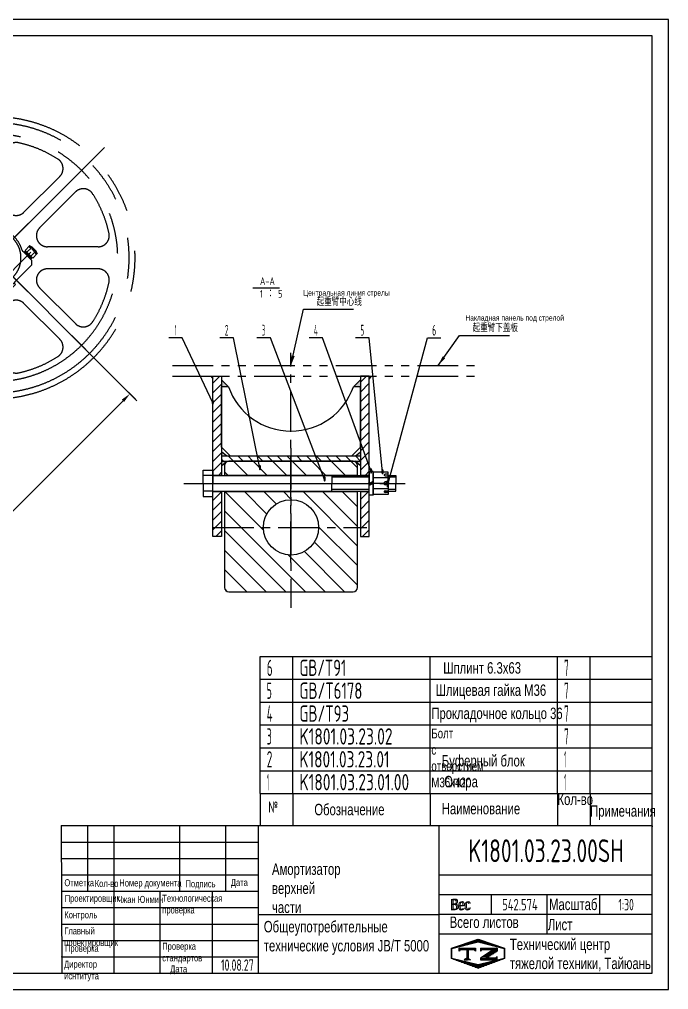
# Model space of a CAD drawing. Header units: millimetres. Extents: x 0 to 12600, y 0 to 8910.
# Drawn here: x 6639 to 12600, y 0 to 8910 of the extents above; entities that cross this region are included whole.
import ezdxf
from ezdxf.enums import TextEntityAlignment as Align

# ---------------------------------------------------------------- set-up
doc = ezdxf.new("R2010")
doc.units = ezdxf.units.MM
doc.header["$LTSCALE"] = 300
doc.linetypes.add('G', pattern=[2, 1.25, -0.25, 0.25, -0.25])
doc.linetypes.add('K', pattern=[2.5, 1.25, -0.25, 0.25, -0.25, 0.25, -0.25])
for name, color, linetype in [('01', 7, 'Continuous'), ('02', 1, 'Continuous'), ('05', 142, 'G'), ('07', 6, 'K'), ('08', 1, 'Continuous'), ('11', 3, 'Continuous'), ('THICK', 7, 'Continuous')]:
    doc.layers.add(name, color=color, linetype=linetype)
doc.styles.get("Standard").update_dxf_attribs({"font": 'isocp', "width": 0.707, "bigfont": 'intecad.shx'})
doc.dimstyles.new('INTE', dxfattribs={"dimscale": 30, "dimtxt": 3.5, "dimasz": 3, "dimexe": 3, "dimexo": 0, "dimgap": 1, "dimtad": 1, "dimdec": 1, "dimdsep": 46, "dimtxsty": 'Standard', "dimcen": 0, "dimclrd": 1, "dimclre": 1, "dimclrt": 3, "dimaunit": 1, "dimadec": 0, "dimazin": 0, "dimtfac": 1, "dimtdec": 1, "dimtmove": 0, "dimatfit": 0, "dimfxl": 1, "dimarcsym": 0})
pattern_1 = [(45, (-46673.03, -13507.96), (-44.90128, 44.90128), [])]

# ---------------------------------------------------------------- blocks, each defined once
blk = doc.blocks.new('rewr')
at = {"layer": '07', "linetype": 'K', "ltscale": 5}
for points in [[(8861.3, 8583.6), (8874.8, 8570.2), (8899.6, 8595)], [(9268.1, 8079.9), (9267.7, 8108.9), (9253.4, 8094.6)], [(9300.2, 8150.4), (9300.8, 8170.4), (9290.5, 8160.1)], [(9101.7, 7971.3), (9094.2, 7960.9), (9110.5, 7949.3)], [(6164.2, 6054.1), (6149.3, 6040), (6168.8, 6030.9), (6173.1, 6035)], [(6860.3, 5290.7), (6853.5, 5281.3), (6855.2, 5280.9), (6874.4, 5284.2)], [(6878.8, 5282.1), (6874.4, 5284.2), (6855.2, 5280.9), (6874.7, 5276.5)]]:
    blk.add_hatch(color=6, dxfattribs=at).paths.add_polyline_path(points)
at = {"layer": '07', "linetype": 'K'}
for points in [[(6509.4, 5945), (7007, 6249.3), (7259.2, 5997), (6954.9, 5499.5), (6917.2, 5537.1), (7205.3, 5992.3), (6991.2, 6206.3), (6544.5, 5909.8)], [(6509.4, 5945), (6205.1, 5447.4), (6457.3, 5195.2), (6954.9, 5499.5), (6917.2, 5537.1), (6462.1, 5249.1), (6248, 5463.2), (6544.5, 5909.8)]]:
    blk.add_hatch(color=6, dxfattribs=at).paths.add_polyline_path(points)
at = {"layer": '07', "linetype": 'K', "ltscale": 5}
h = blk.add_hatch(color=6, dxfattribs=at)
h.paths.add_polyline_path([(6868.9, 5302.6), (6860.3, 5290.7), (6874.6, 5276.4)])
h.paths.add_polyline_path([(6860.3, 5290.7), (6854.6, 5282.9), (6857.9, 5279.6), (6874.6, 5276.4)])
h.paths.add_polyline_path([(6854.6, 5282.9), (6852.9, 5280.5), (6857.9, 5279.6)])
h = blk.add_hatch(color=6, dxfattribs=at)
h.paths.add_polyline_path([(6868.9, 5302.6), (6860.3, 5290.7), (6874.4, 5284.2), (6881.1, 5285.3)])
h.paths.add_polyline_path([(6874.4, 5284.2), (6878.8, 5282.1), (6881.1, 5285.3)])
h = blk.add_hatch(color=6, dxfattribs=at)
h.paths.add_polyline_path([(7063.4, 5134.8), (7065.5, 5137.6), (7051.2, 5151.9), (7043.5, 5141.4)])
h.paths.add_polyline_path([(7061.4, 5166), (7051.2, 5151.9), (7065.5, 5137.6), (7069.7, 5143.4)])
h = blk.add_hatch(color=6, dxfattribs=at)
h.paths.add_polyline_path([(7066.3, 5138.7), (7061, 5131.4), (7076.1, 5109.8), (7084.1, 5120.8)])
h.paths.add_polyline_path([(7071.1, 5145.4), (7066.3, 5138.7), (7084.1, 5120.8), (7094.6, 5135.1)])
at = {"layer": '02'}
for points in [[(7575, 5838.2), (7609.8, 5817), (7621.4, 5801.1), (7648.4, 5809.1)], [(5596.7, 3259.4), (5658.3, 3182.3), (5673.9, 3124.5), (5702.3, 3127.2)]]:
    blk.add_spline(points, degree=3, dxfattribs=at)
at = {"layer": '07', "color": 6, "linetype": 'K', "ltscale": 5}
for p, q in [((8094.6, 9404.1), (10121.6, 7377.1)), ((10121.6, 9404.1), (8094.6, 7377.1)), ((9006.6, 9347.2), (9006.6, 8881.9)), ((9209.6, 9347.2), (9209.6, 8881.9)), ((8503.5, 9138.8), (8832.5, 8809.8)), ((9712.7, 9138.8), (9383.7, 8809.8)), ((8359.9, 8995.2), (8688.9, 8666.2)), ((9856.3, 8995.2), (9527.3, 8666.2)), ((9202, 8771.6), (8739.8, 8309.4)), ((8751.5, 8747.2), (10406.7, 7092)), ((8901.6, 8597.1), (9040.9, 8736.4)), ((9086.2, 8736.4), (9040.9, 8736.4)), ((9168.2, 8654.4), (9086.2, 8736.4)), ((9094.3, 8728.2), (9102.1, 8736)), ((9102.1, 8736), (9166.4, 8671.7)), ((9113.1, 8739.2), (9106, 8732.1)), ((9147.4, 8787.2), (9106.2, 8746)), ((9176.4, 8675.8), (9106.2, 8746)), ((9165.9, 8770.6), (9123.8, 8728.5)), ((9156.7, 8783.2), (9146.1, 8772.6)), ((9150.6, 8768.1), (9146.1, 8772.6)), ((9154.8, 8785.2), (9147.4, 8787.2)), ((9161.2, 8778.7), (9150.6, 8768.1)), ((9215.6, 8724.4), (9154.8, 8785.2)), ((9201, 8735.5), (9158.9, 8693.4)), ((9165.2, 8777.2), (9164, 8776)), ((9165.2, 8777.2), (9207.6, 8734.8)), ((9169.4, 8777.2), (9165.2, 8777.2)), ((9189.6, 8738.6), (9167.1, 8761.1)), ((9180.9, 8759), (9168.2, 8746.3)), ((9168.2, 8746.3), (9176.7, 8737.8)), ((9207.6, 8739), (9169.4, 8777.2)), ((9189.4, 8750.5), (9176.7, 8737.8)), ((9207.6, 8734.8), (9206.4, 8733.6)), ((9207.6, 8739), (9207.6, 8734.8)), ((9424.8, 8707.3), (4791.9, 4074.4)), ((9166.4, 8671.7), (9158.7, 8663.9)), ((9169.6, 8682.6), (9162.6, 8675.6)), ((9217.6, 8716.9), (9176.4, 8675.8)), ((9209.1, 8730.8), (9198.5, 8720.2)), ((9198.5, 8720.2), (9203, 8715.7)), ((9213.6, 8726.3), (9203, 8715.7)), ((9215.6, 8724.4), (9217.6, 8716.9)), ((8899.6, 8595), (7785.9, 8263.2)), ((8857.1, 8587.9), (8849.2, 8580)), ((8885.8, 8559.2), (8857.1, 8587.9)), ((8901.6, 8597.1), (9013, 8485.7)), ((7707.3, 8513.9), (7985.3, 7604.6)), ((8151.5, 8492.1), (8554.1, 8492.1)), ((9434.4, 8500.1), (9393.3, 8458.9)), ((9453, 8483.5), (9410.9, 8441.4)), ((9443.8, 8496.1), (9433.2, 8485.5)), ((9437.7, 8481), (9433.2, 8485.5)), ((9441.9, 8498.1), (9434.4, 8500.1)), ((9448.3, 8491.6), (9437.7, 8481)), ((9502.7, 8437.3), (9441.9, 8498.1)), ((9452.3, 8490.1), (9451.1, 8488.9)), ((9494.7, 8447.7), (9452.3, 8490.1)), ((9456.5, 8490.1), (9452.3, 8490.1)), ((9456.1, 8472.1), (9478.6, 8449.6)), ((9456.5, 8490.1), (9494.7, 8451.9)), ((10064.7, 8492.1), (9599.4, 8492.1)), ((4683.1, 7032.6), (9108.1, 8390.6)), ((8195.4, 8221), (8382.3, 8407.9)), ((8368.7, 8250.4), (8207.1, 8412)), ((8945.3, 8418.7), (8889.8, 8363.2)), ((8945.3, 8418.7), (8959.7, 8404.2)), ((9038.1, 8390.6), (9038.1, 8330.6)), ((9057.1, 8052.5), (9446.2, 8441.6)), ((9058.1, 8390.6), (9058.1, 8330.6)), ((9158.1, 8390.6), (9158.1, 8330.6)), ((9178.1, 8390.6), (9178.1, 8330.6)), ((9371.9, 8450.7), (9453.9, 8368.7)), ((9389.2, 8448.9), (9381.4, 8441.2)), ((9453.5, 8384.6), (9389.2, 8448.9)), ((9400.1, 8452.1), (9393.1, 8445.1)), ((9393.3, 8458.9), (9463.5, 8388.7)), ((9445.7, 8376.8), (9453.5, 8384.6)), ((9488.1, 8448.4), (9446, 8406.3)), ((9456.7, 8395.6), (9449.6, 8388.5)), ((9504.7, 8429.9), (9463.5, 8388.7)), ((9496.2, 8443.7), (9485.6, 8433.1)), ((9485.6, 8433.1), (9490.1, 8428.6)), ((9500.7, 8439.2), (9490.1, 8428.6)), ((9494.7, 8447.7), (9493.5, 8446.5)), ((9494.7, 8451.9), (9494.7, 8447.7)), ((9502.7, 8437.3), (9504.7, 8429.9)), ((8673, 8369.2), (4530.3, 4444.1)), ((7129.6, 8317.3), (7419, 7370.6)), ((7133.6, 8303.2), (7292.6, 7784.9)), ((7862.2, 8007.4), (8010.9, 8287.1)), ((8414.5, 7809.1), (8730.7, 8321.2)), ((8908, 8357.4), (8914.6, 8364)), ((8913.4, 8337.3), (8908, 8357.4)), ((8912.1, 8336), (8942.3, 8366.2)), ((8913.3, 8365.3), (8941, 8337.6)), ((8933.4, 8331.9), (8913.4, 8337.3)), ((8921.2, 8370.6), (8914.6, 8364)), ((8941.3, 8365.2), (8921.2, 8370.6)), ((8940.1, 8338.5), (8933.4, 8331.9)), ((8940.1, 8338.5), (8946.7, 8345.2)), ((8946.7, 8345.2), (8941.3, 8365.2)), ((9058.1, 8330.6), (9038.1, 8330.6)), ((9453.9, 8323.4), (9101.7, 7971.3)), ((9158.1, 8330.6), (9178.1, 8330.6)), ((9314.6, 8184.1), (9203.2, 8295.5)), ((9453.9, 8368.7), (9453.9, 8323.4)), ((10064.7, 8289.1), (9599.4, 8289.1)), ((7153.9, 8236.9), (6847, 8142.7)), ((7204.6, 8071.9), (6924.8, 8220.7)), ((7210.4, 8262.3), (7869.3, 8242.2)), ((7598.5, 8271), (8112.1, 7757.4)), ((8112.1, 8257.3), (7612.3, 7757.4)), ((7903.5, 8100.6), (7966, 8218.2)), ((7916.4, 8093.7), (7978.9, 8211.3)), ((7957.4, 8204.6), (7964.9, 8218.7)), ((7972.4, 8196.6), (7979.9, 8210.7)), ((8957.9, 8265.9), (8964.6, 8272.5)), ((8963.3, 8245.8), (8957.9, 8265.9)), ((8962, 8244.5), (8992.3, 8274.8)), ((8963.2, 8273.8), (8991, 8246.1)), ((8983.4, 8240.4), (8963.3, 8245.8)), ((8971.2, 8279.2), (8964.6, 8272.5)), ((8991.3, 8273.8), (8971.2, 8279.2)), ((8990, 8247.1), (8983.4, 8240.4)), ((8990, 8247.1), (8996.7, 8253.7)), ((8996.7, 8253.7), (8991.3, 8273.8)), ((9056, 8222.6), (9049.4, 8215.9)), ((9049.4, 8215.9), (9054.8, 8195.9)), ((9053.5, 8194.6), (9083.7, 8224.8)), ((9082.8, 8195.8), (9055.1, 8223.5)), ((9056, 8222.6), (9062.7, 8229.2)), ((9062.7, 8229.2), (9082.7, 8223.8)), ((9136.2, 8227.8), (9080.7, 8172.3)), ((9088.1, 8203.7), (9081.5, 8197.1)), ((9082.7, 8223.8), (9088.1, 8203.7)), ((9121.7, 8242.2), (9136.2, 8227.8)), ((7416.6, 8137), (4757.2, 7320.8)), ((6473.3, 7918.9), (6847, 8142.7)), ((6847, 8142.7), (6897.7, 7977.7)), ((7046.7, 8146.2), (7032.5, 8153.8)), ((7122.4, 8107.3), (7033, 8154.8)), ((7129.3, 8120.3), (7039.9, 8167.8)), ((7054.7, 8161.2), (7040.5, 8168.8)), ((7103, 8040.8), (7324.5, 8108.6)), ((7711.1, 8087.7), (7942.5, 8158.4)), ((7716.5, 8114.4), (7923.1, 8177.6)), ((7783.4, 8134.9), (7790.5, 8112)), ((7814.3, 8163.9), (7790, 8156.5)), ((7790, 8156.5), (7795.5, 8138.6)), ((7795.5, 8138.6), (7819.8, 8146)), ((7805.4, 8141.6), (7800, 8159.5)), ((7805.4, 8141.6), (7883.2, 7887.3)), ((7814.3, 8163.9), (7838.6, 8171.3)), ((7844.1, 8153.5), (7819.8, 8146)), ((7834.1, 8150.4), (7828.7, 8168.3)), ((7834.1, 8150.4), (7911.9, 7896)), ((7838.6, 8171.3), (7844.1, 8153.5)), ((7856.1, 8157.1), (7863.1, 8134.2)), ((7923.1, 8177.6), (7930.1, 8154.6)), ((7942.5, 8158.4), (8013.3, 7927)), ((9054.8, 8195.9), (9074.9, 8190.5)), ((9074.9, 8190.5), (9081.5, 8197.1)), ((9234, 8130.4), (9108.1, 8004.5)), ((9304.7, 8145.9), (9117, 7958.3)), ((9234, 8130.4), (9226.4, 8137.9)), ((9268.1, 8079.9), (9267.7, 8108.9)), ((9304.7, 8145.9), (9290.5, 8160.1)), ((9300.2, 8150.4), (9300.8, 8170.4)), ((9856.3, 7786), (9527.3, 8115)), ((5395.2, 3276.3), (8908.6, 8106.9)), ((5411.7, 3265.1), (8929.9, 8102.2)), ((5420.6, 3260.2), (8926.2, 8080.2)), ((7711.1, 8087.7), (7781.8, 7856.3)), ((8908.6, 8106.9), (8923.9, 8095.7)), ((8926.2, 8080.2), (9084.7, 7964.9)), ((8929.9, 8102.2), (9104.6, 7975.2)), ((9271.1, 8077), (9136.1, 7942)), ((9271.1, 8077), (9253.4, 8094.6)), ((5595.9, 3168.1), (9096.5, 7981.1)), ((5603.6, 3161.6), (9104.6, 7975.2)), ((5618.6, 3148.3), (9117, 7958.3)), ((6948.3, 7812.8), (6897.7, 7977.7)), ((7022.4, 8016.2), (7072.9, 7851)), ((7598.4, 5827.9), (9137.2, 7943.6)), ((9110.5, 7949.3), (9094.2, 7960.9)), ((9110.5, 7949.3), (9101.7, 7971.3)), ((9712.7, 7642.4), (9383.7, 7971.4)), ((4853, 7399.4), (6479.6, 7898.6)), ((6473.3, 7918.9), (6512.6, 7791.1)), ((7255.2, 7906.9), (6948.3, 7812.8)), ((7072.9, 7851), (7120.4, 7695.6)), ((7781.8, 7856.3), (8013.3, 7927)), ((7794.3, 7860.1), (7801.3, 7837.1)), ((7801.3, 7837.1), (8007.9, 7900.3)), ((7861.2, 7880.5), (7868.2, 7857.6)), ((7877.1, 7907.3), (7891.4, 7911.7)), ((7886.1, 7888.1), (7879.9, 7908.2)), ((7905.8, 7916.1), (7891.4, 7911.7)), ((7909, 7895.1), (7902.9, 7915.2)), ((7928.6, 7841.4), (7930.6, 7834.8)), ((7933.9, 7902.8), (7940.9, 7879.8)), ((8000.8, 7923.2), (8007.9, 7900.3)), ((9209.6, 7434), (9209.6, 7899.3)), ((4880.6, 7309.5), (6507.2, 7808.7)), ((5796.8, 5328.9), (8414.5, 7809.1)), ((6513.4, 7788.4), (6948.3, 7812.8)), ((7464.4, 7431.5), (7999.5, 7816.6)), ((7899.9, 7832.6), (7901.9, 7826.1)), ((7901.9, 7826.1), (7916.3, 7830.4)), ((7904.8, 7826.9), (7902.8, 7833.5)), ((7930.6, 7834.8), (7916.3, 7830.4)), ((7927.7, 7833.9), (7925.7, 7840.5)), ((8704.7, 7828.3), (8272.7, 7674.7)), ((9006.6, 7434), (9006.6, 7764)), ((7302.9, 7751.6), (6996, 7657.4)), ((7120.4, 7695.6), (7170.9, 7530.4)), ((7963.4, 7676.3), (7985.3, 7604.6)), ((7565.6, 7651.7), (4863.6, 6822.5)), ((6622.3, 7433.6), (6996, 7657.4)), ((6996, 7657.4), (7046.6, 7492.5)), ((7353.1, 7586.1), (7204.3, 7306.3)), ((7251.5, 7555), (7488, 7627.4)), ((7755.8, 7641.3), (7709.4, 7513.8)), ((7985.3, 7604.6), (8091.4, 7498.5)), ((7711.9, 7520.5), (4514.3, 4490.9)), ((7721.3, 7501.9), (4521.1, 4469.8)), ((7097.2, 7327.5), (7046.6, 7492.5)), ((7304.7, 7510.8), (7257.2, 7421.5)), ((7317.7, 7503.9), (7270.2, 7414.6)), ((7709.4, 7513.8), (7738.4, 7484.8)), ((4834.6, 7459.5), (4889.3, 7281)), ((5001.9, 6914.1), (6628.5, 7413.3)), ((6662.3, 7303.1), (6623.1, 7430.9)), ((7404.1, 7421.7), (7097.2, 7327.5)), ((7232.7, 7211.1), (7457.7, 7424.3)), ((7263.8, 7436.2), (7256.2, 7422.1)), ((7278.8, 7428.2), (7271.3, 7414.1)), ((7457.7, 7424.3), (7521, 7357.5)), ((5029.5, 6824.3), (6656.1, 7323.5)), ((6662.3, 7303.1), (7097.2, 7327.5)), ((7467.1, 7391.9), (7264.6, 7200)), ((7496, 7361.4), (7293.4, 7169.5)), ((7518.7, 7337.4), (7316.1, 7145.5)), ((7481.9, 7321), (7453.9, 7350.5)), ((7518.7, 7337.4), (7467.1, 7391.9)), ((7509.7, 7346.9), (7521, 7357.5)), ((7298, 7173.8), (7348.4, 7221.6)), ((7300, 7217.8), (7340, 7175.6)), ((7232.7, 7211.1), (7295.9, 7144.3)), ((7316.1, 7145.5), (7264.6, 7200)), ((7287.9, 7200.1), (7396.6, 7085.4)), ((7295.9, 7144.3), (7307.2, 7155)), ((7335, 7180.8), (7308.7, 7208.7)), ((5047.9, 6764.2), (4993.2, 6942.6)), ((7283.2, 6460.4), (7328.4, 6505.6)), ((7526.4, 6307.7), (7328.4, 6505.6)), ((7481.1, 6262.4), (7283.2, 6460.4)), ((7345, 6324.3), (7458.6, 6437.8)), ((7481.1, 6262.4), (7526.4, 6307.7)), ((6168.9, 6030.8), (6149.3, 6040)), ((6170.5, 6032.6), (6156.8, 6047.1)), ((6170.5, 6032.6), (6156.8, 6047.1)), ((6173.1, 6035), (6164.2, 6054.1)), ((5696.9, 5692.6), (5805.5, 5577.9)), ((4698.1, 4287.9), (5803.2, 5335)), ((6881.1, 5285.3), (6852.9, 5280.5)), ((6853.5, 5281.3), (6874.7, 5276.5)), ((6878.8, 5282.1), (6860.3, 5290.7)), ((6881.1, 5285.3), (6868.9, 5302.6)), ((7063.4, 5134.8), (7043.5, 5141.4)), ((7065.5, 5137.6), (7049.3, 5149.4)), ((7065.5, 5137.6), (7051.2, 5151.9)), ((7061, 5131.4), (7076.1, 5109.8)), ((7069.7, 5143.4), (7061.4, 5166)), ((7071.1, 5145.4), (7094.6, 5135.1)), ((5637.2, 3131.4), (5660.6, 3163.5))]:
    blk.add_line(p, q, dxfattribs=at)
at = {"layer": '07', "color": 6, "linetype": 'K'}
for p, q in [((7882.5, 7854.1), (7906.8, 7861.5)), ((7889.9, 7829.6), (7882.5, 7854.1)), ((7904.6, 7868.7), (7882.8, 7862)), ((7882.8, 7862), (7885, 7854.9)), ((7885, 7854.9), (7906.8, 7861.5)), ((7899.9, 7832.6), (7892.4, 7857.1)), ((7906.8, 7861.5), (7900.4, 7867.4)), ((7904, 7870.7), (7907.4, 7859.5)), ((7904.6, 7868.7), (7926.3, 7875.3)), ((7904.6, 7868.7), (7910.9, 7862.8)), ((7914.6, 7836), (7906.5, 7862.5)), ((7931.1, 7869), (7906.8, 7861.5)), ((7928.5, 7868.2), (7906.8, 7861.5)), ((7914.3, 7837), (7938.6, 7844.5)), ((7928.6, 7841.4), (7921.1, 7865.9)), ((7926.3, 7875.3), (7928.5, 7868.2)), ((7938.6, 7844.5), (7931.1, 7869)), ((7914.3, 7837), (7889.9, 7829.6)), ((8283.5, 6863.3), (7699.8, 7447.1)), ((8306.2, 6894.4), (7727.4, 7473.2)), ((8374.9, 6821), (8295, 6879.1)), ((8386, 6836.3), (8306.2, 6894.4)), ((7007, 6249.3), (6509.4, 5945)), ((7007, 6249.3), (7259.2, 5997)), ((6991.2, 6206.3), (6544.5, 5909.8)), ((6991.2, 6206.3), (7205.3, 5992.3)), ((7205.3, 5992.3), (6917.2, 5537.1)), ((7259.2, 5997), (6954.9, 5499.5)), ((6205.1, 5447.4), (6509.4, 5945)), ((6248, 5463.2), (6544.5, 5909.8)), ((6544.5, 5909.8), (6509.4, 5945)), ((6544.5, 5909.8), (6509.4, 5945)), ((6462.1, 5249.1), (6917.2, 5537.1)), ((6917.2, 5537.1), (6954.9, 5499.5)), ((6917.2, 5537.1), (6954.9, 5499.5)), ((6205.1, 5447.4), (6457.3, 5195.2)), ((6248, 5463.2), (6462.1, 5249.1)), ((6457.3, 5195.2), (6954.9, 5499.5)), ((7299.1, 5341.8), (7219.2, 5399.9)), ((5829.2, 3320.8), (5749.3, 3378.9))]:
    blk.add_line(p, q, dxfattribs=at)
at = {"layer": '07', "color": 6, "linetype": 'K', "ltscale": 5}
for centre, radius in [((9179.3, 8748.9), 5.25), ((9108.1, 8390.6), 149.5), ((8296.7, 8322.4), 70), ((9108.1, 8390.6), 13.9), ((8296.7, 8322.4), 38), ((7204.6, 8071.9), 127.9), ((7862.2, 8007.4), 212.5), ((7204.6, 8071.9), 89.5), ((7353.5, 7586.6), 127.9), ((7353.1, 7586.1), 89.5), ((7468.4, 7335.3), 8.75), ((7321, 7195.6), 8.75)]:
    blk.add_circle(centre, radius, dxfattribs=at)
for centre, radius, start, end in [((9108.1, 8390.6), 1295.5, 246.74722, 185.21821), ((9108.1, 8390.6), 1241.2, 247.31646, 184.71338), ((9108.1, 8390.6), 1136.5, 248.57177, 183.60103), ((9108.1, 8390.6), 1080, 102.00972, 122.99028), ((8904.6, 9347.2), 102, 360, 102.00972), ((9311.6, 9347.2), 102, 77.99028, 180), ((9108.1, 8390.6), 1080, 57.00972, 77.99028), ((8575.6, 9210.9), 102, 122.99028, 225), ((9640.6, 9210.9), 102, 315, 57.00972), ((8287.8, 8923.1), 102, 45, 147.00972), ((9928.4, 8923.1), 102, 32.99028, 135), ((9108.1, 8390.6), 1080, 147.00972, 167.99028), ((9108.1, 8390.6), 1080, 12.00972, 32.99028), ((8904.6, 8881.9), 102, 225, 360), ((9311.6, 8881.9), 102, 180, 315), ((9128.4, 8728.9), 61.2, 62.43514, 71.95671), ((9147.7, 8765.5), 18.9, 15.71921, 44.35199), ((9059.7, 8617.6), 186.3, 49.40002, 55.2413), ((9048, 8629.3), 186.3, 34.7587, 40.59998), ((9195.9, 8717.3), 18.9, 45.64801, 74.28079), ((8616.8, 8594.1), 102, 325.07581, 45), ((9185.9, 8672.1), 25, 225, 254.55728), ((9108.1, 8390.6), 267, 15.44272, 74.55728), ((9159.3, 8698), 61.2, 18.04329, 27.56486), ((9599.4, 8594.1), 102, 135, 270), ((8151.5, 8594.1), 102, 167.99028, 270), ((9108.1, 8390.6), 279, 142.82806, 295.09255), ((9108.1, 8390.6), 248, 135, 225), ((9108.1, 8390.6), 248, 45, 135), ((9108.1, 8390.6), 248, 315, 45), ((10064.7, 8594.1), 102, 270, 12.00972), ((9415.5, 8441.8), 61.2, 62.43514, 71.95671), ((9434.8, 8478.4), 18.9, 15.71921, 44.35199), ((9346.8, 8330.5), 186.3, 49.40002, 55.2413), ((8698.5, 8341.2), 37.9, 328.12542, 134.58472), ((9108.1, 8390.6), 185, 178.13626, 271.86374), ((9108.1, 8390.6), 70, 0, 180), ((9108.1, 8390.6), 50, 0, 180), ((9389.6, 8468.4), 25, 195.44272, 225), ((9335.1, 8342.2), 186.3, 34.7587, 40.59998), ((9483, 8430.2), 18.9, 45.64801, 74.28079), ((9446.4, 8410.9), 61.2, 18.04329, 27.56486), ((9108.1, 8390.6), 220, 187.1471, 262.8529), ((9599.4, 8187.1), 102, 90, 225), ((10064.7, 8187.1), 102, 347.99028, 90), ((7204.6, 8071.9), 190.5, 132.12567, 197), ((7204.6, 8071.9), 190.5, 87.75691, 132.12567), ((7204.6, 8071.9), 172.6, 287.06081, 107.06081), ((7862.2, 8007.4), 267, 106.59134, 116.59458), ((7862.2, 8007.4), 241.5, 292.42159, 101.57841), ((7862.2, 8007.4), 235, 305.74497, 88.25503), ((7862.2, 8007.4), 219, 59.77563, 64.22437), ((9108.1, 8390.6), 248, 225, 315), ((7243.9, 8051), 219, 149.77563, 154.22437), ((7862.2, 8007.4), 102, 295.45652, 98.54348), ((9108.1, 8390.6), 1080, 327.00972, 347.99028), ((7862.2, 8007.4), 102, 115.45652, 278.54348), ((9121.5, 7991.1), 19, 135, 225), ((9311.6, 7899.3), 102, 45, 180), ((7353.5, 7586.6), 172.6, 287.06081, 107.06081), ((9928.4, 7858.1), 102, 225, 327.00972), ((9640.6, 7570.3), 102, 302.99028, 45), ((7353.1, 7586.1), 190.5, 197, 261.71038), ((9108.1, 8390.6), 1080, 282.00972, 302.99028), ((7374, 7625.4), 219, 239.77563, 244.22437), ((7353.1, 7586.1), 190.5, 261.71038, 305.74497), ((8904.6, 7434), 102, 257.99028, 360), ((9311.6, 7434), 102, 180, 282.00972), ((9108.1, 8390.6), 1080, 249.354, 257.99028)]:
    blk.add_arc(centre, radius, start, end, dxfattribs=at)
at = {"layer": '07', "color": 6, "linetype": 'K'}
blk.add_spline([(4510.5, 4502.8), (4592.8, 4348.6), (4736.9, 4249.2), (4758.6, 4149.9), (5221.3, 3765.3), (5420.6, 3260.2), (5504.5, 3227.9), (5637.2, 3131.4)], degree=3, dxfattribs=at)
at = {"layer": '07', "color": 6, "linetype": 'K', "insert": (6445.4, 5651.4), "char_height": 300, "width": 1341.095, "attachment_point": 1, "rotation": 45}
blk.add_mtext('{\\f黑体|b0|i0|c134|p2;T Z}', dxfattribs=at)
blk = doc.blocks.new('*U18')
at = {"layer": '01'}
for p, q in [((-27.2, 9), (-27.2, 0)), ((0, 9), (-27.2, 9)), ((-27.2, 0), (0, 0)), ((0, 0), (-5.2, 9)), ((0, 9), (5.2, 0)), ((0, 9), (27.2, 9)), ((27.2, 0), (0, 0)), ((27.2, 9), (27.2, 0))]:
    blk.add_line(p, q, dxfattribs=at)
at = {"layer": '05'}
blk.add_line((0, 11.1), (0, -2.1), dxfattribs=at)
blk = doc.blocks.new('*U19')
at = {"layer": '01'}
for p, q in [((-34.6, 25.4), (0, 25.4)), ((-34.6, 3.5), (-34.6, 25.4)), ((0, 25.4), (0, 0)), ((-34.6, 20.8), (-27.3, 20.8)), ((-27.3, 17.3), (-34.6, 17.3)), ((-34.6, 12.7), (0, 12.7)), ((-34.6, 3.5), (-27.3, 3.5)), ((-25.6, 19.1), (-25.6, 19.1)), ((-25.6, 1.8), (-25.6, 0)), ((-25.6, -1.8), (-25.6, 0)), ((0, -25.4), (0, 0)), ((-34.6, -3.5), (-34.6, -25.4)), ((-34.6, -3.5), (-27.3, -3.5)), ((-34.6, -12.7), (0, -12.7)), ((-27.3, -17.3), (-34.6, -17.3)), ((-34.6, -20.8), (-27.3, -20.8)), ((-25.6, -19.1), (-25.6, -19.1)), ((-34.6, -25.4), (0, -25.4))]:
    blk.add_line(p, q, dxfattribs=at)
for centre, start, end in [((-27.3, 19.1), 0, 90), ((-27.3, 19.1), 270, 0), ((-27.3, 1.7), 0.0941, 90), ((-27.3, -1.7), 270.0001, 359.9059), ((-27.3, -19.1), 0, 90), ((-27.3, -19.1), 270, 0)]:
    blk.add_arc(centre, 1.75, start, end, dxfattribs=at)
at = {"layer": '05'}
blk.add_line((-37.8, 0), (4.4, 0), dxfattribs=at)
blk = doc.blocks.new('*D27')
at = {"layer": '08', "color": 1, "lineweight": -2}
for p, q in [((6977.1, 6148.7), (7717.5, 5408.3)), ((5281, 3099.1), (7590.2, 5408.3)), ((4540.6, 3712.2), (5281, 2971.8))]:
    blk.add_line(p, q, dxfattribs=at)
at = {"layer": '08', "color": 1}
for points in [[(7579.6, 5418.9), (7600.8, 5397.7), (7653.8, 5471.9)], [(5270.3, 3109.7), (5291.6, 3088.5), (5217.3, 3035.4)]]:
    blk.add_solid(points, dxfattribs=at)
at = {"layer": 'DEFPOINTS', "color": 0}
for p in [(6977.1, 6148.7), (7653.8, 5471.9), (4540.6, 3712.2)]:
    blk.add_point(p, dxfattribs=at)
at = {"layer": '08', "color": 3, "insert": (6377.2, 4312), "char_height": 105, "attachment_point": 5, "rotation": 45}
blk.add_mtext('3445.7', dxfattribs=at)
blk = doc.blocks.new('*U38')
at = {"layer": '01'}
for points in [[(415, 292), (25, 292)], [(415, 5), (415, 292)], [(25, 5), (415, 5)]]:
    blk.add_lwpolyline(points, dxfattribs=at)
at = {"layer": '02'}
for points in [[(420, 297), (0, 297)], [(420, 0), (420, 297)], [(0, 0), (420, 0)]]:
    blk.add_lwpolyline(points, dxfattribs=at)
blk = doc.blocks.new('*U41')
at = {"layer": '01'}
for p, q in [((0, -210), (0, 0)), ((3600, -210), (3600, 0))]:
    blk.add_line(p, q, dxfattribs=at)
at = {"layer": '02'}
for p, q in [((0, 0), (300, 0)), ((300, -210), (300, 0)), ((300, 0), (1560, 0)), ((1560, -210), (1560, 0)), ((1560, 0), (2730, 0)), ((2730, -210), (2730, 0)), ((2730, 0), (3030, 0)), ((3030, -210), (3030, 0)), ((3030, 0), (3600, 0))]:
    blk.add_line(p, q, dxfattribs=at)
blk = doc.blocks.new('*U42')
at = {"layer": '01'}
for p, q in [((0, -210), (0, 0)), ((3600, -210), (3600, 0))]:
    blk.add_line(p, q, dxfattribs=at)
at = {"layer": '02'}
for p, q in [((0, 0), (300, 0)), ((300, -210), (300, 0)), ((300, 0), (1560, 0)), ((1560, -210), (1560, 0)), ((1560, 0), (2730, 0)), ((2730, -210), (2730, 0)), ((2730, 0), (3030, 0)), ((3030, -210), (3030, 0)), ((3030, 0), (3600, 0))]:
    blk.add_line(p, q, dxfattribs=at)
blk = doc.blocks.new('*U43')
at = {"layer": '01'}
for p, q in [((0, -210), (0, 0)), ((3600, -210), (3600, 0))]:
    blk.add_line(p, q, dxfattribs=at)
at = {"layer": '02'}
for p, q in [((0, 0), (300, 0)), ((300, -210), (300, 0)), ((300, 0), (1560, 0)), ((1560, -210), (1560, 0)), ((1560, 0), (2730, 0)), ((2730, -210), (2730, 0)), ((2730, 0), (3030, 0)), ((3030, -210), (3030, 0)), ((3030, 0), (3600, 0))]:
    blk.add_line(p, q, dxfattribs=at)
blk = doc.blocks.new('*U44')
at = {"layer": '01'}
for p, q in [((0, -210), (0, 0)), ((3600, -210), (3600, 0))]:
    blk.add_line(p, q, dxfattribs=at)
at = {"layer": '02'}
for p, q in [((0, 0), (300, 0)), ((300, -210), (300, 0)), ((300, 0), (1560, 0)), ((1560, -210), (1560, 0)), ((1560, 0), (2730, 0)), ((2730, -210), (2730, 0)), ((2730, 0), (3030, 0)), ((3030, -210), (3030, 0)), ((3030, 0), (3600, 0))]:
    blk.add_line(p, q, dxfattribs=at)
blk = doc.blocks.new('*U45')
at = {"layer": '01'}
for p, q in [((0, -210), (0, 0)), ((3600, -210), (3600, 0))]:
    blk.add_line(p, q, dxfattribs=at)
at = {"layer": '02'}
for p, q in [((0, 0), (300, 0)), ((300, -210), (300, 0)), ((300, 0), (1560, 0)), ((1560, -210), (1560, 0)), ((1560, 0), (2730, 0)), ((2730, -210), (2730, 0)), ((2730, 0), (3030, 0)), ((3030, -210), (3030, 0)), ((3030, 0), (3600, 0))]:
    blk.add_line(p, q, dxfattribs=at)
blk = doc.blocks.new('*U46')
at = {"layer": '01'}
for p, q in [((0, -210), (0, 0)), ((0, 0), (300, 0)), ((300, 0), (1560, 0)), ((1560, 0), (2730, 0)), ((2730, 0), (3030, 0)), ((3030, 0), (3600, 0)), ((3600, -210), (3600, 0))]:
    blk.add_line(p, q, dxfattribs=at)
at = {"layer": '02'}
for p, q in [((300, -210), (300, 0)), ((1560, -210), (1560, 0)), ((2730, -210), (2730, 0)), ((3030, -210), (3030, 0))]:
    blk.add_line(p, q, dxfattribs=at)
blk = doc.blocks.new('*X50')
at = {"color": 0}
for p, q in [((127.06, 7.8), (132.06, 7.8)), ((127.06, 7.5), (132.06, 7.5)), ((127.06, 7.2), (127.32, 7.2)), ((128.77, 6), (130.57, 6)), ((129.23, 6.3), (131.04, 6.3)), ((129.7, 6.6), (131.51, 6.6)), ((130.16, 6.9), (131.98, 6.9)), ((130.62, 7.2), (132.06, 7.2)), ((127.84, 5.4), (129.64, 5.4)), ((128.3, 5.7), (130.1, 5.7))]:
    blk.add_line(p, q, dxfattribs=at)
blk = doc.blocks.new('*X51')
at = {"color": 0}
for p, q in [((127.06, 4.8), (132.06, 4.8)), ((127.06, 4.5), (132.06, 4.5)), ((131.84, 5.1), (132.06, 5.1))]:
    blk.add_line(p, q, dxfattribs=at)
blk = doc.blocks.new('*X49')
at = {"color": 0}
for p, q in [((122.34, 4.5), (123.72, 4.5)), ((122.82, 4.8), (123.24, 4.8))]:
    blk.add_line(p, q, dxfattribs=at)
blk = doc.blocks.new('*X48')
at = {"color": 0}
for p, q in [((120.53, 7.8), (125.53, 7.8)), ((120.53, 7.5), (125.53, 7.5)), ((120.53, 7.2), (120.79, 7.2)), ((125.27, 7.2), (125.53, 7.2))]:
    blk.add_line(p, q, dxfattribs=at)
blk = doc.blocks.new('*X47')
at = {"color": 0}
for p, q in [((121.52, 9), (123.12, 9)), ((122.38, 9.3), (124.32, 9.3)), ((123.24, 9.6), (125.52, 9.6)), ((124.1, 9.9), (128.52, 9.9)), ((124.97, 10.2), (127.67, 10.2)), ((125.83, 10.5), (126.82, 10.5)), ((127.02, 9.6), (129.37, 9.6)), ((128.22, 9.3), (130.22, 9.3)), ((129.42, 9), (131.07, 9)), ((118.22, 7.8), (118.32, 7.8)), ((118.22, 7.5), (118.27, 7.5)), ((118.22, 7.2), (118.27, 7.2)), ((118.22, 6.9), (118.27, 6.9)), ((118.22, 6.6), (118.27, 6.6)), ((118.22, 6.3), (118.27, 6.3)), ((118.22, 6), (118.27, 6)), ((118.94, 8.1), (119.52, 8.1)), ((119.8, 8.4), (120.72, 8.4)), ((120.66, 8.7), (121.92, 8.7)), ((130.62, 8.7), (131.92, 8.7)), ((131.82, 8.4), (132.77, 8.4)), ((133.02, 8.1), (133.62, 8.1)), ((134.22, 7.8), (134.32, 7.8)), ((134.27, 7.5), (134.32, 7.5)), ((134.27, 7.2), (134.32, 7.2)), ((134.27, 6.9), (134.32, 6.9)), ((134.27, 6.6), (134.32, 6.6)), ((134.27, 6.3), (134.32, 6.3)), ((134.27, 6), (134.32, 6)), ((118.22, 5.7), (118.27, 5.7)), ((118.22, 5.4), (118.27, 5.4)), ((118.22, 5.1), (118.27, 5.1)), ((118.22, 4.8), (118.27, 4.8)), ((118.79, 4.5), (119.42, 4.5)), ((119.61, 4.2), (120.62, 4.2)), ((120.43, 3.9), (121.82, 3.9)), ((121.26, 3.6), (123.02, 3.6)), ((122.08, 3.3), (124.22, 3.3)), ((122.91, 3), (125.42, 3)), ((127.12, 3), (129.7, 3)), ((128.32, 3.3), (130.51, 3.3)), ((129.52, 3.6), (131.32, 3.6)), ((130.72, 3.9), (132.14, 3.9)), ((131.92, 4.2), (132.95, 4.2)), ((133.12, 4.5), (133.76, 4.5)), ((134.27, 5.7), (134.32, 5.7)), ((134.27, 5.4), (134.32, 5.4)), ((134.27, 5.1), (134.32, 5.1)), ((134.27, 4.8), (134.32, 4.8)), ((123.73, 2.7), (128.89, 2.7)), ((124.55, 2.4), (128.07, 2.4)), ((125.38, 2.1), (127.26, 2.1)), ((126.2, 1.8), (126.45, 1.8))]:
    blk.add_line(p, q, dxfattribs=at)

msp = doc.modelspace()

# ---------------------------------------------------------------- hatches: boundary and pattern name
at = {"layer": '01'}
h = msp.add_hatch(color=256, dxfattribs=at)
h.paths.add_polyline_path([(8414.67, 5633.06), (8405.48, 5621.36), (8414.67, 5607.73)])
h.paths.add_polyline_path([(8414.67, 5633.06), (8397.59, 5633.06), (8405.48, 5621.36)])
h = msp.add_hatch(color=256, dxfattribs=at)
h.paths.add_polyline_path([(9850.67, 5633.06), (9859.86, 5621.36), (9850.67, 5607.73)])
h.paths.add_polyline_path([(9850.67, 5633.06), (9867.75, 5633.06), (9859.86, 5621.36)])
h = msp.add_hatch(color=256, dxfattribs=at)
h.paths.add_polyline_path([(8494.67, 5600.38), (8494.67, 5537.06), (8558.5, 5537.06)])
h.paths.add_polyline_path([(8494.67, 4938.07), (8494.67, 4901.06), (8539.45, 4901.06)])
h.paths.add_polyline_path([(8542.87, 4853.06), (8494.67, 4853.06), (8494.67, 4810.7)])
h = msp.add_hatch(color=256, dxfattribs=at)
h.paths.add_polyline_path([(9770.67, 5600.38), (9770.67, 5537.06), (9706.83, 5537.06)])
h.paths.add_polyline_path([(9770.67, 4938.07), (9770.67, 4901.06), (9725.89, 4901.06)])
h.paths.add_polyline_path([(9722.46, 4853.06), (9770.67, 4853.06), (9770.67, 4810.7)])
at = {"layer": '02', "linetype": 'Continuous'}
h = msp.add_hatch(dxfattribs=at)
h.set_pattern_fill('LINE', color=1, scale=20, angle=45, style=0)
h.set_pattern_definition(pattern_1)
h.paths.add_polyline_path([(8414.67, 4725.06), (8494.67, 4725.06), (8494.67, 5633.06), (8414.67, 5633.06)])
h.paths.add_polyline_path([(8414.67, 4245.06), (8494.67, 4245.06), (8494.67, 4573.06), (8414.67, 4573.06), (8414.67, 4527.48)])
h.paths.add_polyline_path([(8414.67, 4161.06), (8494.67, 4161.06), (8494.67, 4245.06), (8414.67, 4245.06)])
h = msp.add_hatch(dxfattribs=at)
h.set_pattern_fill('LINE', color=1, scale=20, angle=45, style=0)
h.set_pattern_definition(pattern_1)
h.paths.add_polyline_path([(9850.67, 5633.06), (9770.67, 5633.06), (9770.67, 4725.06), (9850.67, 4725.06), (9850.67, 4758.06)])
h.paths.add_polyline_path([(9850.67, 4573.06), (9770.67, 4573.06), (9770.67, 4161.06), (9850.67, 4161.06)])
h = msp.add_hatch(dxfattribs=at)
h.set_pattern_fill('LINE', color=1, scale=20, angle=135, style=0)
h.set_pattern_definition([(135, (-46673.03, -13507.96), (-44.90128, -44.90128), [])])
h.paths.add_polyline_path([(8574.67, 4901.06), (8494.67, 4901.06), (8494.67, 4853.06), (9132.67, 4853.06), (9132.67, 4901.06)])
h.paths.add_polyline_path([(9132.67, 4901.06), (9132.67, 4853.06), (9702.67, 4853.06), (9770.67, 4853.06), (9770.67, 4901.06), (9682.57, 4901.06)])
h = msp.add_hatch(dxfattribs=at)
h.set_pattern_fill('LINE', color=1, scale=40, angle=135, style=0)
h.set_pattern_definition([(135, (-46673.03, -13507.96), (-89.80256, -89.80256), [])])
h.paths.add_polyline_path([(8878.67, 4245.06), (8522.67, 4245.06), (8522.67, 3693.06, 0.4142136), (8562.67, 3653.06), (9132.67, 3653.06), (9132.67, 3991.06, -0.4142136)])
h.paths.add_polyline_path([(8522.67, 4573.06), (8522.67, 4245.06), (8878.67, 4245.06, -0.4142136), (9132.67, 4499.06), (9132.67, 4573.06)])
h.paths.add_polyline_path([(9386.67, 4245.06), (9742.67, 4245.06), (9742.67, 4573.06), (9132.67, 4573.06), (9132.67, 4499.06, -0.4142136)])
h.paths.add_polyline_path([(9132.67, 3991.06), (9132.67, 3653.06), (9702.67, 3653.06, 0.4142136), (9742.67, 3693.06), (9742.67, 4245.06), (9386.67, 4245.06, -0.4142136)])
h.paths.add_polyline_path([(9742.67, 4725.06), (9742.67, 4813.06, 0.4142136), (9702.67, 4853.06), (9132.67, 4853.06), (9132.67, 4725.06)])
h.paths.add_polyline_path([(9132.67, 4725.06), (9132.67, 4853.06), (8562.67, 4853.06, 0.4142136), (8522.67, 4813.06), (8522.67, 4725.06)])

# ---------------------------------------------------------------- linework, layer by layer
at = {"layer": '01'}
for p, q in [((8782.74, 6444.31), (9026.95, 6444.31)), ((8397.59, 5633.06), (8414.67, 5607.73)), ((8414.67, 4161.06), (8414.67, 5633.06)), ((8414.67, 5633.06), (8494.67, 5633.06)), ((8494.67, 5633.06), (8494.67, 4721.06)), ((9770.67, 5633.06), (9770.67, 4721.06)), ((9850.67, 5633.06), (9770.67, 5633.06)), ((9850.67, 4161.06), (9850.67, 5633.06)), ((9867.75, 5633.06), (9850.67, 5607.73)), ((8558.5, 5537.06), (8494.67, 5600.38)), ((8494.67, 4981.06), (8494.67, 5537.06)), ((8558.5, 5537.06), (8494.67, 5537.06)), ((9706.83, 5537.06), (9770.67, 5600.38)), ((9770.67, 5537.06), (9706.83, 5537.06)), ((9770.67, 4981.06), (9770.67, 5537.06)), ((8494.67, 4981.06), (8574.67, 4901.06)), ((8539.45, 4901.06), (8494.67, 4938.07)), ((8494.67, 4901.06), (8835.66, 4901.06)), ((8574.67, 4901.06), (9690.67, 4901.06)), ((9682.57, 4901.06), (9770.67, 4901.06)), ((9690.67, 4901.06), (9770.67, 4981.06)), ((9725.89, 4901.06), (9770.67, 4938.07)), ((8494.67, 4853.06), (9770.67, 4853.06)), ((8494.67, 4810.7), (8542.87, 4853.06)), ((8522.67, 4813.06), (8522.67, 4721.06)), ((9702.67, 4853.06), (8562.67, 4853.06)), ((9770.67, 4810.7), (9722.46, 4853.06)), ((9742.67, 4721.06), (9742.67, 4813.06)), ((8324.67, 4770.64), (8414.67, 4770.64)), ((8324.67, 4649.06), (8324.67, 4770.64)), ((8414.67, 4770.64), (8414.67, 4649.06)), ((8414.67, 4725.06), (8494.67, 4725.06)), ((9770.67, 4725.06), (9850.67, 4725.06)), ((8414.67, 4721.06), (8324.67, 4721.06)), ((8324.67, 4649.06), (8324.67, 4527.48)), ((8414.67, 4721.06), (9850.67, 4721.06)), ((8414.67, 4527.48), (8414.67, 4649.06)), ((9506.67, 4721.06), (9506.67, 4649.06)), ((9506.67, 4577.06), (9506.67, 4649.06)), ((10025.07, 4721.06), (10094.67, 4721.06)), ((10094.67, 4721.06), (10094.67, 4649.06)), ((10094.67, 4577.06), (10094.67, 4649.06)), ((8414.67, 4577.06), (8324.67, 4577.06)), ((8414.67, 4577.06), (9850.67, 4577.06)), ((8414.67, 4573.06), (8494.67, 4573.06)), ((8494.67, 4577.06), (8494.67, 4161.06)), ((8522.67, 4577.06), (8522.67, 3693.06)), ((9742.67, 3693.06), (9742.67, 4577.06)), ((9770.67, 4577.06), (9770.67, 4161.06)), ((9770.67, 4573.06), (9850.67, 4573.06)), ((10025.07, 4577.06), (10094.67, 4577.06)), ((8324.67, 4527.48), (8414.67, 4527.48)), ((8494.67, 4161.06), (8414.67, 4161.06)), ((9770.67, 4161.06), (9850.67, 4161.06)), ((8562.67, 3653.06), (9702.67, 3653.06)), ((8850, 1800), (12450, 1800)), ((8850, 1800), (8850, 1505.67)), ((9150, 1800), (9150, 1505.67)), ((10410, 1800), (10410, 1505.67)), ((11580, 1800), (11580, 1505.67)), ((11880, 1800), (11880, 1505.67))]:
    msp.add_line(p, q, dxfattribs=at)
at = {"layer": '01', "color": 7, "linetype": 'Continuous'}
for p, q in [((8522.67, 4725.06), (9742.67, 4725.06)), ((8522.67, 4573.06), (9742.67, 4573.06))]:
    msp.add_line(p, q, dxfattribs=at)
at = {"layer": '01'}
msp.add_circle((10014.67, 4649.06), 12.6, dxfattribs=at)
at = {"layer": '01', "color": 7, "linetype": 'Continuous'}
msp.add_circle((9132.67, 4245.06), 254, dxfattribs=at)
at = {"layer": '01'}
for centre, radius, start, end in [((9132.67, 5737.06), 608, 199.204897, 340.795103), ((8562.67, 4813.06), 40, 90, 180), ((9702.67, 4813.06), 40, 0, 90), ((8562.67, 3693.06), 40, 180, 270), ((9702.67, 3693.06), 40, 270, 0)]:
    msp.add_arc(centre, radius, start, end, dxfattribs=at)
for p in [(12450, 1500), (12450, 1499.5), (12450, 1498.96)]:
    msp.add_point(p, dxfattribs=at)
at = {"layer": '02'}
for p, q in [((8134.82, 5986.2), (8010.82, 5986.2)), ((8414.67, 5389.31), (8134.82, 5986.2)), ((8604.07, 5986.2), (8480.07, 5986.2)), ((8847.65, 4789.06), (8604.07, 5986.2)), ((8942.94, 5986.2), (8818.94, 5986.2)), ((9441.6, 4684.21), (8942.94, 5986.2)), ((9422.79, 5986.2), (9298.79, 5986.2)), ((9868.67, 4758.06), (9422.79, 5986.2)), ((9850.19, 5986.2), (9726.19, 5986.2)), ((9973.49, 4750.76), (9850.19, 5986.2)), ((10022.78, 4639.42), (10385.25, 5986.2)), ((10385.25, 5986.2), (10509.25, 5986.2)), ((9850.67, 4706.66), (9506.67, 4706.66)), ((10094.67, 4706.66), (10025.07, 4706.66)), ((9850.67, 4591.46), (9506.67, 4591.46)), ((10094.67, 4591.46), (10025.07, 4591.46))]:
    msp.add_line(p, q, dxfattribs=at)
at = {"layer": '05', "color": 142, "linetype": 'G'}
msp.add_line((9132.67, 3923.3), (9132.67, 5846.36), dxfattribs=at)
at = {"layer": '05'}
for p, q in [((9132.67, 4971.02), (9132.67, 3505.2)), ((8149.27, 4649.06), (10180.36, 4649.06)), ((8312.41, 4649.06), (9948.86, 4649.06)), ((8440.68, 4649.06), (9776.2, 4649.06)), ((10014.67, 4676.57), (10014.67, 4615.22)), ((8414.94, 4245.06), (9830.03, 4245.06))]:
    msp.add_line(p, q, dxfattribs=at)
at = {"layer": '07'}
for p, q in [((8043.85, 5733.06), (10859.67, 5733.06)), ((8043.85, 5633.06), (10859.67, 5633.06))]:
    msp.add_line(p, q, dxfattribs=at)
at = {"layer": 'THICK'}
for p, q in [((7023.21, 1505.67), (7027.32, 150)), ((7023.21, 1505.67), (12450, 1505.67)), ((7268.25, 1505.02), (7268.25, 1505.67)), ((7268.33, 903.15), (7268.33, 1505.67)), ((7509.34, 150), (7509.34, 1505.67)), ((8111.86, 903.15), (8111.86, 1505.67)), ((8533.62, 903.15), (8533.62, 1505.67)), ((8834.88, 150), (8834.88, 1505.67)), ((10491.81, 150), (10491.81, 1505.67)), ((12450, 150), (12450, 1505.67)), ((7027.32, 1053.78), (8834.88, 1053.78)), ((10491.81, 1053.78), (12450, 1053.78)), ((7027.32, 903.15), (8834.88, 903.15)), ((7931.1, 150), (7931.1, 903.15)), ((8413.12, 150), (8413.12, 903.15)), ((10491.81, 873.02), (12450, 873.02)), ((10973.83, 692.27), (10973.83, 873.02)), ((11485.97, 511.51), (11485.97, 873.02)), ((11967.98, 692.27), (11967.98, 873.02)), ((8834.88, 689.66), (10491.81, 689.66)), ((10491.81, 692.27), (12450, 692.27)), ((10491.81, 511.51), (12450, 511.51)), ((7027.32, 150), (12450, 150))]:
    msp.add_line(p, q, dxfattribs=at)
at = {"layer": 'THICK', "color": 3}
for p, q in [((7027.32, 1355.04), (8834.88, 1355.04)), ((7027.32, 1204.41), (8834.88, 1204.41)), ((7027.32, 752.52), (8834.88, 752.52)), ((7027.32, 601.89), (8834.88, 601.89)), ((7027.32, 451.26), (8834.88, 451.26)), ((10607.86, 379.14), (10852.03, 464.19)), ((10852.03, 464.19), (11093.03, 379.14)), ((10607.86, 284.43), (10607.86, 379.14)), ((10609.44, 377.23), (10850.45, 437.48)), ((10609.44, 286.85), (10609.44, 377.23)), ((10677.5, 351.82), (10677.5, 381.95)), ((10677.5, 381.95), (10828.13, 381.95)), ((10692.56, 366.89), (10677.5, 351.82)), ((10813.07, 366.89), (10692.56, 366.89)), ((10746.22, 367.03), (10746.22, 284.4)), ((10752.81, 367.03), (10752.81, 284.4)), ((10760.34, 367.03), (10760.34, 284.4)), ((10828.13, 351.82), (10813.07, 366.89)), ((10828.13, 381.95), (10828.13, 351.82)), ((10850.45, 437.48), (11091.46, 377.23)), ((10874.25, 381.95), (10874.25, 351.82)), ((10874.25, 381.95), (11024.88, 381.95)), ((10874.25, 351.82), (10889.32, 366.89)), ((10992.87, 366.89), (10874.25, 290.14)), ((10889.32, 366.89), (10992.87, 366.89)), ((11024.88, 381.95), (11024.88, 351.82)), ((11091.46, 377.23), (11091.46, 286.85)), ((11093.03, 379.14), (11093.03, 284.43)), ((7027.32, 300.63), (8834.88, 300.63)), ((10852.03, 195.52), (10607.86, 284.43)), ((10850.45, 226.6), (10609.44, 286.85)), ((10752.81, 291.29), (10723.63, 272.93)), ((10723.63, 272.93), (10752.81, 272.93)), ((10752.81, 291.29), (10781.99, 272.93)), ((10781.99, 272.93), (10752.81, 272.93)), ((11091.46, 286.85), (10850.45, 226.6)), ((11093.03, 284.43), (10852.03, 195.52)), ((10874.25, 290.14), (10874.25, 272.93)), ((10874.25, 272.93), (11024.88, 272.93)), ((10947.71, 302.72), (10924.69, 287.99)), ((11009.82, 287.99), (10924.69, 287.99)), ((11024.88, 352.11), (10947.71, 302.72)), ((11024.88, 303.05), (11009.82, 287.99)), ((11024.88, 272.93), (11024.88, 303.05))]:
    msp.add_line(p, q, dxfattribs=at)
for p in [(7027.32, 300.63), (7027.32, 150)]:
    msp.add_point(p, dxfattribs=at)

# ---------------------------------------------------------------- block references
at = {"layer": '01', "xscale": 30, "yscale": 30, "zscale": 30}
msp.add_blockref('*U38', (0, 0), dxfattribs=at)
at = {"layer": '01'}
for name, p in [('*U46', (8850, 3060)), ('*U45', (8850, 2850)), ('*U44', (8850, 2640)), ('*U43', (8850, 2430)), ('*U42', (8850, 2220)), ('*U41', (8850, 2010))]:
    msp.add_blockref(name, p, dxfattribs=at)
at = {"layer": '02'}
msp.add_blockref('rewr', (-2702.83, -1670.12), dxfattribs=at)
at = {"layer": '02', "xscale": 4, "yscale": 4, "zscale": 4}
for name, p, rotation in [('*U18', (9850.67, 4649.06), 270), ('*U19', (9886.67, 4649.06), 180)]:
    msp.add_blockref(name, p, dxfattribs=dict(at, rotation=rotation))
at = {"layer": 'THICK', "color": 3, "xscale": 30.1259856861281, "yscale": 30.12598568612725, "zscale": 30.12598568612717}
for name in ['*X47', '*X48', '*X50', '*X49', '*X51']:
    msp.add_blockref(name, (7046.38, 142.64), dxfattribs=at)

# ---------------------------------------------------------------- texts
at = {"layer": '01', "attachment_point": 1}
for s, insert, char_height in [('{\\fArial|b0|i0|c204|p34;\\C3;Центральная линия стрелы}', (9244.74, 6423.48), 50), ('{\\fArial|b0|i0|c204|p34;\\C3;Накладная панель под стрелой}', (10734, 6193.66), 50), ('{\\fArial|b0|i0|c204|p34;\\C3;Шплинт 6.3х63}', (10530.19, 3006.87), 105), ('{\\fArial|b0|i0|c204|p34;\\C3;Шлицевая гайка М36}', (10460.56, 2802.51), 105), ('{\\fArial|b0|i0|c204|p34;\\C3;Прокладочное кольцо 36}', (10421.4, 2589.46), 105), ('{\\fArial|b0|i0|c204|p34;\\C3;Буферный блок}', (10517.32, 2154.02), 105), ('{\\fArial|b0|i0|c204|p34;\\C3;Опора}', (10539.08, 1962.7), 105), ('{\\fArial|b0|i0|c204|p34;Кол-во}', (11580, 1800), 105), ('{\\Fisocp,intecad|c204;№}', (8924.55, 1727.91), 105), ('{\\fArial|b0|i0|c204|p34;Обозначение}', (9346.68, 1706.17), 105), ('{\\fArial|b0|i0|c204|p34;Наименование}', (10517.32, 1714.86), 105), ('{\\fArial|b0|i0|c204|p34;Примечания}', (11880, 1693.21), 105), ('{\\fArial|b0|i0|c204|p34;Отметка}', (7051.92, 1013.64), 64.2362), ('{\\fArial|b0|i0|c204|p34;Кол-во}', (7330.5, 1006.25), 64.2362), ('{\\fArial|b0|i0|c204|p34;Номер документа}', (7556.14, 1011.2), 64.2362), ('{\\fArial|b0|i0|c204|p34;Подпись}', (8163.75, 1003.79), 64.2362), ('{\\fArial|b0|i0|c204|p34;Дата}', (8580.37, 1016.11), 64.2362), ('{\\fArial|b0|i0|c204|p34;Проектировщик}', (7054.75, 870.16), 64.2362), ('{\\fArial|b0|i0|c204|p34;\\C3;Чжан Юнмин}', (7536.43, 860.29), 64.2362), ('{\\fArial|b0|i0|c204|p34;Технологическая\\Pпроверка}', (7950.84, 870.64), 64.2362), ('{\\fArial|b0|i0|c204|p34;Вес}', (10607.53, 835.62), 104.9192), ('{\\fArial|b0|i0|c204|p34;Контроль}', (7051.06, 718.85), 64.2362), ('{\\fArial|b0|i0|c204|p34;Общеупотребительные\\Pтехнические условия \\fArial|b0|i0|c0|p34;JB/T 5000}', (8883.02, 630.54), 105), ('{\\fArial|b0|i0|c204|p34;Главный\\Pпроектировщик}', (7050.49, 571), 64.2362), ('{\\fArial|b0|i0|c204|p34;Технический центр\\Pтяжелой техники, Тайюань}', (11142.58, 468.32), 105), ('{\\fArial|b0|i0|c204|p34;Проверка}', (7056.77, 411.24), 64.2362), ('{\\fArial|b0|i0|c204|p34;Проверка\\Pстандартов}', (7950.22, 430.33), 64.2362), ('{\\fArial|b0|i0|c204|p34;Директор\\Pиснтитута}', (7049.5, 265.3), 64.2362), ('{\\fArial|b0|i0|c204|p34;Дата}', (8023.2, 222.36), 64.2362)]:
    msp.add_mtext(s, dxfattribs=dict(at, insert=insert, char_height=char_height))
for s, insert, char_height, width in [('{\\fArial|b0|i0|c204|p34;\\C3;Болт с отверстием М36х420}', (10421.58, 2397.51), 90, 4.3518), ('{\\fArial|b0|i0|c204|p34;\\C3;Амортизатор верхней части}', (8958.2, 1158.59), 105, 4.2806)]:
    msp.add_mtext(s, dxfattribs=dict(at, insert=insert, char_height=char_height, width=width))
at = {"layer": '02', "width": 0.605172}
for p, p2 in [((8402.67, 5369.31), (8426.67, 5369.31)), ((8835.65, 4769.06), (8859.65, 4769.06)), ((9856.67, 4738.06), (9880.67, 4738.06)), ((9961.49, 4730.76), (9985.49, 4730.76)), ((9429.6, 4664.21), (9453.6, 4664.21)), ((10010.78, 4619.42), (10034.78, 4619.42))]:
    msp.add_text('●', height=40, dxfattribs=at).set_placement(p, p2, align=Align.FIT)
at = {"layer": '05', "char_height": 104.9612, "attachment_point": 1}
for s, insert in [('{\\fArial|b0|i0|c204|p34;\\C250;Вес}', (10594.87, 832.54)), ('{\\fArial|b0|i0|c204|p34;\\C0;Масштаб}', (11502.53, 835.12)), ('{\\fArial|b0|i0|c204|p34;\\C0;Всего листов}', (10590.19, 671.05)), ('{\\fArial|b0|i0|c204|p34;\\C0;Лист}', (11491.38, 649.74))]:
    msp.add_mtext(s, dxfattribs=dict(at, insert=insert))
at = {"layer": '07', "color": 3, "char_height": 70, "attachment_point": 7}
for s, insert in [('起重臂中心线', (9367.97, 6277.7)), ('起重臂下盖板', (10800.48, 6038.08))]:
    msp.add_mtext(s, dxfattribs=dict(at, insert=insert))
at = {"layer": '11'}
for s, height, width, p, p2 in [('1', 98.99, 0.404, (8065.82, 6006.2), (8079.81, 6006.2)), ('2', 98.99, 0.562593, (8525.09, 6006.2), (8559.06, 6006.2)), ('3', 98.99, 0.527686, (8865.5, 6006.2), (8896.39, 6006.2)), ('4', 98.99, 0.543846, (9343.3, 6006.2), (9378.29, 6006.2)), ('5', 98.99, 0.527686, (9772.74, 6006.2), (9803.63, 6006.2)), ('6', 98.99, 0.600695, (10429.43, 6006.2), (10465.08, 6006.2)), ('6', 150, 0.600695, (8910, 2880), (8964.03, 2880)), ('GB/T91', 150, 0.690281, (9210, 2880), (9640.06, 2880)), ('7', 150, 0.514182, (11640, 2880), (11682.42, 2880)), ('5', 150, 0.527686, (8910, 2670), (8956.81, 2670)), ('GB/T6178', 150, 0.694488, (9210, 2670), (9788.16, 2670)), ('7', 150, 0.514182, (11640, 2670), (11682.42, 2670)), ('4', 150, 0.543846, (8910, 2460), (8963.02, 2460)), ('GB/T93', 150, 0.691199, (9210, 2460), (9665.66, 2460)), ('7', 150, 0.514182, (11640, 2460), (11682.42, 2460)), ('3', 150, 0.527686, (8910, 2250), (8956.81, 2250)), ('K1801.03.23.02', 150, 0.694091, (9210, 2250), (10065.3, 2250)), ('7', 150, 0.514182, (11640, 2250), (11682.42, 2250)), ('2', 150, 0.562593, (8910, 2040), (8961.48, 2040)), ('K1801.03.23.01', 150, 0.693669, (9210, 2040), (10037.72, 2040)), ('1', 150, 0.404, (11640, 2040), (11661.21, 2040)), ('1', 150, 0.404, (8910, 1830), (8931.21, 1830)), ('K1801.03.23.01.00', 150, 0.696017, (9210, 1830), (10218.09, 1830)), ('1', 150, 0.404, (11640, 1830), (11661.21, 1830)), ('K1801.03.23.00SH', 210, 0.696129, (10761.97, 1170), (12188.03, 1170)), ('542.574', 105, 0.683692, (11071.68, 727.5), (11398.32, 727.5)), ('1:30', 105, 0.655288, (12139.45, 727.5), (12280.55, 727.5)), ('10.08.27', 105, 0.642055, (8490, 172.5), (8790, 172.5))]:
    msp.add_text(s, height=height, dxfattribs=dict(at, width=width)).set_placement(p, p2, align=Align.FIT)
at = {"layer": '11', "color": 3, "linetype": 'Continuous', "insert": (8847.8, 6541.09), "char_height": 70, "width": 762.362, "attachment_point": 1}
msp.add_mtext('A-A\\P1 ： 5', dxfattribs=at)

# ---------------------------------------------------------------- dimensions: what is measured, and where the dimension line sits
at = {"layer": '08'}
dim = msp.add_aligned_dim(p1=(4540.61, 3712.15), p2=(6977.11, 6148.65), distance=-957.01, dimstyle='INTE', dxfattribs=at)
dim.commit()
dim.dimension.update_dxf_attribs({"geometry": '*D27', "text_midpoint": (6377.23, 4312.03)})

# ---------------------------------------------------------------- leaders
at = {"layer": '02', "color": 1, "linetype": 'Continuous', "annotation_type": 0, "has_hookline": 1, "hookline_direction": 0, "text_width": 339.83}
for points in [[(9132.67, 5733.06), (9247.97, 6247.7), (9337.97, 6247.7)], [(10485.37, 5733.06), (10680.48, 6008.08), (10770.48, 6008.08)]]:
    msp.add_leader(points, dimstyle='INTE', dxfattribs=at)

doc.saveas('drawing.dxf')
